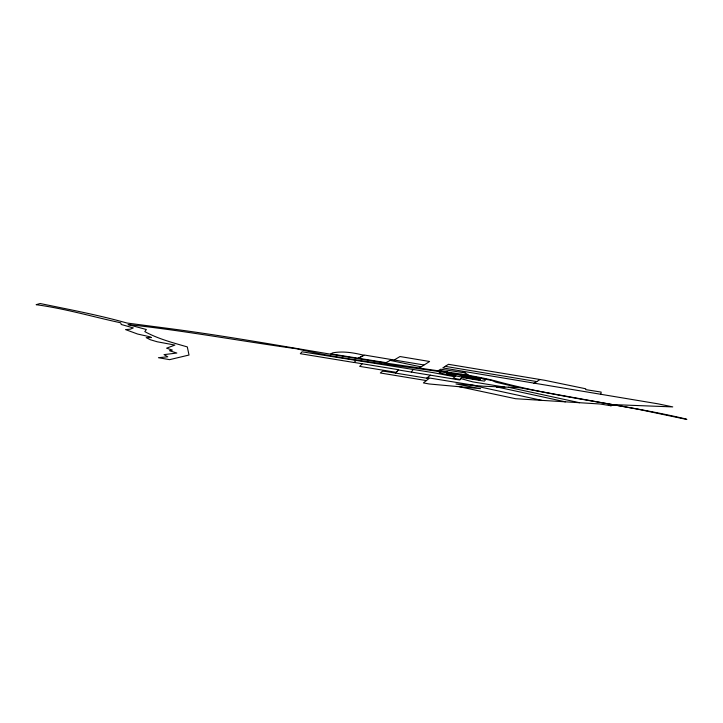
<?xml version="1.0" encoding="UTF-8"?>
<svg xmlns="http://www.w3.org/2000/svg" width="723" height="723" viewBox="0 0 723 723"><rect width="100%" height="100%" fill="white"/><g stroke="black" fill="none" stroke-linecap="round" stroke-linejoin="round"><path stroke-width="1.08" d="M600.804 394.469L601.165 392.092L585.612 389.607L585.738 388.775L544.672 380.28L448.477 364.311L442.792 367.908L658.057 403.841L672.751 406.904L612.923 404.6M411.324 372.074L413.213 369.48M463.994 377.786L462.015 377.026L463.389 375.49L472.462 376.972L471.134 378.463M460.903 374.288L492.083 380.533L495.779 382.178L519.006 387.636L638.635 409.354L686.85 419.476L686.028 419.006C622.937 404.157 557.758 397.966 495.327 380.913C468.423 374.098 440.777 371.613 413.475 367.085C330.384 355.553 248.242 338.671 164.989 327.998L126.995 323.036C98.373 314.984 69.272 309.525 40.136 303.524L36.15 304.69C64.916 308.594 92.318 316.674 120.66 322.792L121.256 324.482L133.312 327.917L130.167 329.209L125.531 329.598L137.668 334.053L150.086 336.828L151.351 337.56L146.2 337.632L150.339 339.738L157.171 341.771L174.903 345.079L166.57 348.17L172.345 350.095L169.498 350.718L176.828 353.041L164.049 354.632L167.781 356.791L158.436 357.713L169.598 359.656L189.01 355.038L187.311 346.913C172.878 342.756 158.021 338.843 144.817 331.631L146.362 329.516L128.052 324.564C184.446 330.628 240.361 341.003 296.566 348.775C359.006 363.226 423.199 367.311 486.019 379.286L484.365 381.138L461.726 377.415L459.801 380L398.391 369.959L395.526 373.086M446.136 374.36L447.356 372.996L480.804 378.472L479.593 379.837L445.838 374.387L439.114 372.743L440.208 371.794M455.607 375.915L446.326 374.153M456.828 374.55L447.176 373.204M470.122 378.283L479.774 379.629M354.171 362.44L398.608 369.733L396.213 372.345L359.674 366.371L362.25 363.759M356.168 360.406L354.098 362.503L300.316 353.701L302.042 351.803L433.204 372.652L454.966 376.8L453.149 378.301L460.199 379.467M419.159 368.161L429.616 361.491L399.982 356.538L394.171 360.009M426.371 380.578L380.307 372.978L382.557 371.188L385.739 371.477L426.697 378.192L430.393 375.192M439.575 371.098L438.924 370.366L440.732 369.218L464.97 372.842M533.764 383.488L540.009 379.53M385.169 363.091L391.739 359.602M614.189 405.205L608.947 405.079L611.269 405.793L600.018 403.994L515.616 398.725L459.349 386.697M426.697 378.192L428.947 378.563L423.398 382.91L429.091 383.967L480.551 388.667L455.987 383.949L483.416 386.227L519.006 387.636M498.246 386.932L496.33 386.841L565.395 401.834M386.01 362.648L330.8 353.872L332.707 352.86C343.045 350.926 353.565 352.707 363.904 355.273L357.795 358.509L364.356 355.029L423.805 364.961M463.127 375.788L480.623 378.68M446.931 373.475L455.996 374.957L455.463 375.553L446.398 374.071M462.856 376.087L471.929 377.569M462.593 376.385L471.658 377.867M462.331 376.683L471.396 378.165M504.889 387.157L472.67 381.861L460.84 378.599M427.356 377.659L475.617 385.576M445.251 366.353L536.791 381.572M438.924 370.366L447.79 372.038M390.23 360.406L420.732 366.796M508.405 387.275L579.557 402.72M472.462 385.314L541.726 400.352M463.226 371.73L469.2 375.544"/></g></svg>
